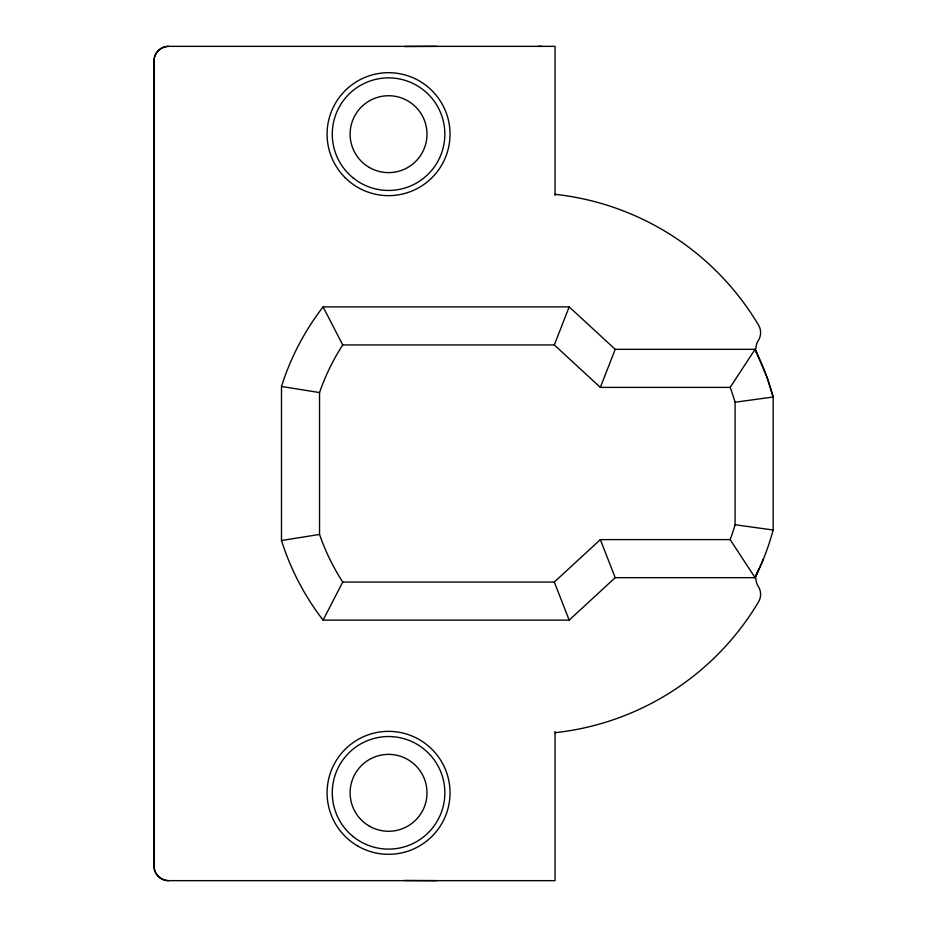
<?xml version="1.0" encoding="UTF-8"?>
<svg xmlns="http://www.w3.org/2000/svg" width="927" height="927" viewBox="0 0 927 927"><rect width="100%" height="100%" fill="white"/><g stroke="black" fill="none" stroke-linecap="round" stroke-linejoin="round"><path stroke-width="1.39" d="M154.288 58.76L154.288 868.24M154.612 57.404C156.06 51.031 162.26 46.304 168.76 46.35M569.178 306.883L323.094 306.883L342.735 344.937L554.311 344.937L569.178 306.883L615.215 349.328L755.076 349.328L755.957 348.482A14.635 14.635 0 0 1 758.286 340.568A14.635 14.635 0 0 0 758.564 325.168A270.777 270.777 0 0 0 555.053 194.311M554.311 344.937L600.348 387.393L615.215 349.328M763.442 559.039L755.076 577.672L615.215 577.672L569.178 620.117L323.094 620.117A256.142 256.142 0 0 1 281.495 540.522L281.495 386.478A256.142 256.142 0 0 1 323.094 306.883M758.251 570.348L755.076 577.672L730.152 539.607A218.088 218.088 0 0 0 735.088 524.763L735.088 402.237A218.088 218.088 0 0 0 730.152 387.393L755.076 349.328L767.058 377.509L773.141 396.999L773.141 530.001A256.142 256.142 0 0 1 760.418 566.246L755.076 577.672L755.957 578.518A14.635 14.635 0 0 0 758.286 586.432A14.635 14.635 0 0 1 758.564 601.832A270.777 270.777 0 0 1 555.053 732.689M323.094 620.117L342.735 582.063A218.088 218.088 0 0 1 319.548 534.427L319.548 392.573A218.088 218.088 0 0 1 342.735 344.937M342.735 582.063L554.311 582.063L600.348 539.607L730.152 539.607M319.548 534.427L281.495 540.522M735.088 402.237L773.141 396.999A256.142 256.142 0 0 0 760.418 360.754L755.076 349.328L756.699 353.06M404.682 46.535L436.733 46.35M537.961 46.373L541.611 46.35M600.348 387.393L730.152 387.393M404.682 880.465L436.733 880.65M168.76 880.65C162.074 880.696 155.759 875.679 154.473 869.086M773.141 530.001L735.088 524.763M281.495 386.478L319.548 392.573M600.348 539.607L615.215 577.672M554.311 582.063L569.178 620.117M555.053 195.47L555.053 46.35L168.505 46.35A14.647 14.647 0 0 0 153.859 60.985L153.859 866.015A14.647 14.647 0 0 0 168.505 880.65L555.053 880.65L555.053 731.53M369.34 826.119A38.436 38.436 0 0 0 426.999 792.828A38.436 38.436 0 0 0 369.34 759.537A38.436 38.436 0 0 0 369.34 826.119M353.141 836.571A56.28 56.28 0 0 0 444.149 801.635A56.28 56.28 0 0 0 368.39 740.279A56.28 56.28 0 0 0 353.141 836.571M357.822 846.073A61.472 61.472 0 0 0 450.035 792.828A61.472 61.472 0 0 0 357.822 739.595A61.472 61.472 0 0 0 357.822 846.073M369.34 167.463A38.436 38.436 0 0 0 426.999 134.172A38.436 38.436 0 0 0 369.34 100.881A38.436 38.436 0 0 0 369.34 167.463M353.141 177.914A56.28 56.28 0 0 0 444.149 142.978A56.28 56.28 0 0 0 368.39 81.622A56.28 56.28 0 0 0 353.141 177.914M345.087 177.636A61.472 61.472 0 0 0 447.938 150.081A61.472 61.472 0 0 0 372.642 74.786A61.472 61.472 0 0 0 345.087 177.636"/></g></svg>
